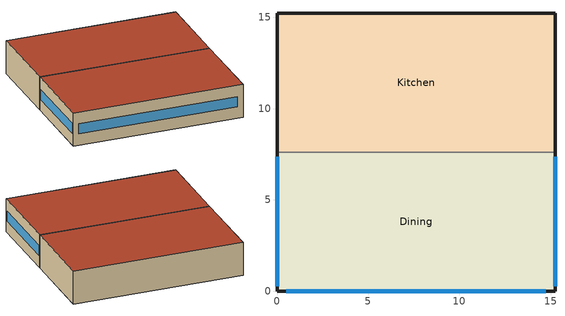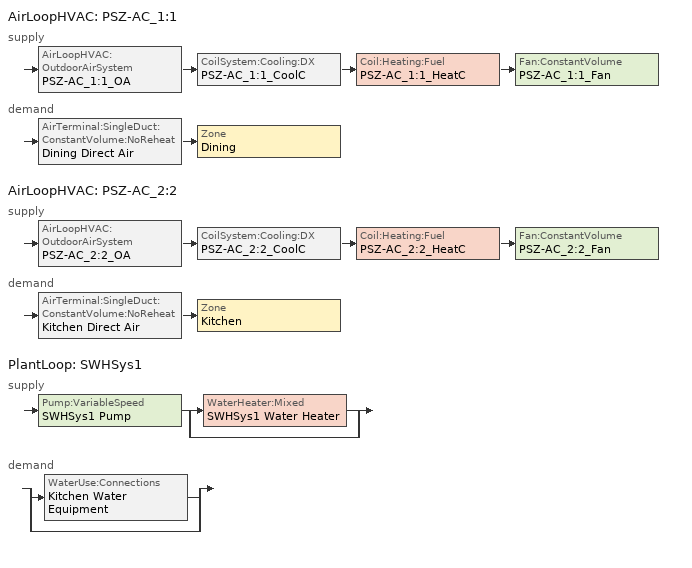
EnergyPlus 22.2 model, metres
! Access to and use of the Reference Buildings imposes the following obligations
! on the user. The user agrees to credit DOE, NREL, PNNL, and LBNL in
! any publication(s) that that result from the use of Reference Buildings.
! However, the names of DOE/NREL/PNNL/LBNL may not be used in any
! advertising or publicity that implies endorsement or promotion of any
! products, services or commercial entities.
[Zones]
Dining
 floor ground (ext-slab): 15.24,7.62 15.24,0 0,0 0,7.62 z0
 wall outside (Mass Non-res Ext Wall): 0,7.62 0,0 15.24,0 15.24,7.62 z0:3.05
 wall to Kitchen (int-walls): 15.24,7.62 0,7.62 z0:3.05
 window (Window Non-res Fixed): 15.24,0.25 15.24,7.37 / 0.51,0 14.73,0 / 0,7.37 0,0.25 z1.07:1.98
 roof outside (IEAD Non-res Roof): 0,7.62 0,0 15.24,0 15.24,7.62 z3.05
Kitchen
 floor ground (ext-slab): 15.24,15.24 15.24,7.62 0,7.62 0,15.24 z0
 wall outside (Mass Non-res Ext Wall): 15.24,7.62 15.24,15.24 0,15.24 0,7.62 z0:3.05
 roof outside (IEAD Non-res Roof): 0,15.24 0,7.62 15.24,7.62 15.24,15.24 z3.05
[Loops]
AirLoopHVAC 'PSZ-AC_1:1'
 supply: AirLoopHVAC:OutdoorAirSystem 'PSZ-AC_1:1_OA' > CoilSystem:Cooling:DX 'PSZ-AC_1:1_CoolC' > Coil:Heating:Fuel 'PSZ-AC_1:1_HeatC' > Fan:ConstantVolume 'PSZ-AC_1:1_Fan'
 demand: AirTerminal:SingleDuct:ConstantVolume:NoReheat 'Dining Direct Air' > Zone 'Dining'
AirLoopHVAC 'PSZ-AC_2:2'
 supply: AirLoopHVAC:OutdoorAirSystem 'PSZ-AC_2:2_OA' > CoilSystem:Cooling:DX 'PSZ-AC_2:2_CoolC' > Coil:Heating:Fuel 'PSZ-AC_2:2_HeatC' > Fan:ConstantVolume 'PSZ-AC_2:2_Fan'
 demand: AirTerminal:SingleDuct:ConstantVolume:NoReheat 'Kitchen Direct Air' > Zone 'Kitchen'
PlantLoop 'SWHSys1'
 supply: Pump:VariableSpeed 'SWHSys1 Pump' > split
  | WaterHeater:Mixed 'SWHSys1 Water Heater'
  | bypass
 demand: split
  | WaterUse:Connections 'Kitchen Water Equipment'
  | bypass
[Building]
Ref Bldg Quick Service Restaurant Pre1980_v1.3_5.0: North Axis {deg}=0; Terrain=City; Loads Convergence Tolerance Value {W}=0.04; Temperature Convergence Tolerance Value {deltaC}=0.2; Solar Distribution=FullInteriorAndExterior; Maximum Number of Warmup Days=25; Minimum Number of Warmup Days=6
[Site:Location]
USA AZ-PHOENIX: Latitude {deg}=33.42; Longitude {deg}=-112.02; Time Zone {hr}=-7; Elevation {m}=339
[SizingPeriod:DesignDay] Day of Month=21; Humidity Condition Type=Wetbulb; Barometric Pressure {Pa}=97318; Rain Indicator=No; Snow Indicator=No; Daylight Saving Time Indicator=No; Solar Model Indicator=ASHRAEClearSky
Name | Month | Day Type | Maximum Dry-Bulb Temperature {C} | Daily Dry-Bulb Temperature Range {deltaC} | Wetbulb or DewPoint at Maximum Dry-Bulb {C} | Wind Speed {m/s} | Wind Direction {deg} | Sky Clearness
PHOENIX Ann Htg 99.6% Condns DB | 12 | WinterDesignDay | 2.9 | 0 | 2.9 | 2 | 120 | 0
PHOENIX Ann Clg .4% Condns WB=>MDB | 7 | SummerDesignDay | 36 | 12.3 | 24.5 | 4.1 | 270 | 1
[Site:WaterMainsTemperature]
Calculation Method=CORRELATION; Annual Average Outdoor Air Temperature {C}=22.47; Maximum Difference In Monthly Average Outdoor Air Temperatures {deltaC}=21.9
[Site:GroundTemperature:BuildingSurface]
19.266, 19.196, 20.396, 21.375, 21.525, 21.18, 21.067, 21.286, 21.442, 21.586, 20.307, 19.387
[Construction]
Mass Non-res Ext Wall: 1IN Stucco, 8IN Concrete HW, Mass NonRes Wall Insulation, 1/2IN Gypsum
IEAD Non-res Roof: Roof Membrane, IEAD NonRes Roof Insulation, Metal Decking
ext-slab: HW CONCRETE
int-walls: 1/2IN Gypsum, 1/2IN Gypsum
Window Non-res Fixed: NonRes Fixed Assembly Window
InteriorFurnishings: Std Wood 6inch
[Material] Thermal Absorptance=0.9
Name | Roughness | Thickness {m} | Conductivity {W/m-K} | Density {kg/m3} | Specific Heat {J/kg-K} | Solar Absorptance | Visible Absorptance
Mass NonRes Wall Insulation | MediumRough | 0.0169094 | 0.049 | 265 | 836.8 | 0.7 | 0.7
IEAD NonRes Roof Insulation | MediumRough | 0.0739805 | 0.049 | 265 | 836.8 | 0.7 | 0.7
Std Wood 6inch | MediumSmooth | 0.15 | 0.12 | 540 | 1210 | 0.7 | 0.7
1/2IN Gypsum | Smooth | 0.0127 | 0.16 | 784.9 | 830 | 0.92 | 0.92
1IN Stucco | Smooth | 0.0253 | 0.6918 | 1858 | 837 | 0.92 | 0.92
8IN CONCRETE HW | Rough | 0.2032 | 1.311 | 2240 | 836.8 | 0.7 | 0.7
HW CONCRETE | Rough | 0.1016 | 1.311 | 2240 | 836.8 | 0.7 | 0.7
Roof Membrane | VeryRough | 0.0095 | 0.16 | 1121.29 | 1460 | 0.7 | 0.7
Metal Decking | MediumSmooth | 0.0015 | 45.006 | 7680 | 418.4 | 0.7 | 0.3
[WindowMaterial:SimpleGlazingSystem]
NonRes Fixed Assembly Window: U-Factor {W/m2-K}=6.92716; Solar Heat Gain Coefficient=0.54
[Zone] Type=1; Multiplier=1; Floor Area {m2}=autocalculate; Part of Total Floor Area=Yes
Dining; Kitchen
[People] Number of People Schedule=BLDG_OCC_SCH; Fraction Radiant=0.3; Sensible Heat Fraction=AUTOCALCULATE; Activity Level Schedule=ACTIVITY_SCH; Enable ASHRAE 55 Comfort Warnings=No; Mean Radiant Temperature Calculation Type=ZoneAveraged; Work Efficiency Schedule=WORK_EFF_SCH; Clothing Insulation Calculation Method=ClothingInsulationSchedule; Clothing Insulation Schedule=CLOTHING_SCH; Air Velocity Schedule=AIR_VELO_SCH; Thermal Comfort Model 1 Type=FANGER
Name | Zone or ZoneList or Space or SpaceList | Number of People Calculation Method | Floor Area per Person {m2/person} | Number of People
Dining People | Dining | Area/Person | 1.39
Kitchen People | Kitchen | People |  | 6.25
[Lights] Schedule=BLDG_LIGHT_SCH; Design Level Calculation Method=Watts/Area; Return Air Fraction=0; Fraction Radiant=0.7; Fraction Visible=0.2; Fraction Replaceable=1; Return Air Fraction Calculated from Plenum Temperature=No
Name | Zone or ZoneList or Space or SpaceList | Watts per Zone Floor Area {W/m2}
Dining_Lights | Dining | 39.81
Kitchen_Lights | Kitchen | 24.1
[ElectricEquipment] Design Level Calculation Method=EquipmentLevel
Name | Zone or ZoneList or Space or SpaceList | Schedule | Design Level {W} | Fraction Latent | Fraction Radiant | Fraction Lost
Dining_MiscElec_Equip | Dining | BLDG_EQUIP_SCH | 15000 | 0.25 | 0.3 | 0
Kitchen_MiscElec_Equip | Kitchen | BLDG_EQUIP_SCH | 35000 | 0.25 | 0.3 | 0.3
Kitchen_ExhFan_Equip | Kitchen | Kitchen_Exhaust_SCH | 577 | 0 | 0 | 1
[GasEquipment]
Kitchen_MiscGas_Equip: Zone or ZoneList or Space or SpaceList=Kitchen; Schedule=GAS_EQUIP_SCH; Design Level Calculation Method=EquipmentLevel; Design Level {W}=150055; Fraction Latent=0.1; Fraction Radiant=0.2; Fraction Lost=0.7
[Exterior:Lights]
Exterior Facade Lighting: Schedule=ALWAYS_ON; Design Level {W}=2963; Control Option=AstronomicalClock
[ZoneInfiltration:DesignFlowRate] Schedule=INFIL_HALF_ON_SCH; Design Flow Rate Calculation Method=Flow/ExteriorArea; Flow Rate per Exterior Surface Area {m3/s-m2}=0.001133; Constant Term Coefficient=1; Temperature Term Coefficient=0; Velocity Term Coefficient=0; Velocity Squared Term Coefficient=0
Name | Zone or ZoneList or Space or SpaceList
Dining_Infiltration | Dining
Kitchen_Infiltration | Kitchen
[InternalMass] Construction=InteriorFurnishings; Surface Area {m2}=232.343
Name | Zone or ZoneList
Dining Internal Mass | Dining
Kitchen Internal Mass | Kitchen
[ZoneMixing]
Kitchen Exhaust Fanmixing_0: Zone or Space=Kitchen; Schedule=HVACOperationSchd; Design Flow Rate Calculation Method=Flow/Zone; Design Flow Rate {m3/s}=0.834532; Source Zone or Space=Dining; Delta Temperature {deltaC}=0
[Fan:ConstantVolume] Availability Schedule=HVACOperationSchd; Pressure Rise {Pa}=622; Maximum Flow Rate {m3/s}=AUTOSIZE; Motor In Airstream Fraction=1
Name | Fan Total Efficiency | Motor Efficiency
PSZ-AC_1:1_Fan | 0.56875 | 0.875
PSZ-AC_2:2_Fan | 0.546 | 0.84
[Fan:ZoneExhaust] Availability Schedule=HVACOperationSchd; Fan Total Efficiency=1; Pressure Rise {Pa}=1.0e-006
Name | Maximum Flow Rate {m3/s}
Dining Exhaust Fan | 0.834532
Kitchen Exhaust Fan | 0.722468
[Coil:Heating:Fuel] Availability Schedule=ALWAYS_ON; Fuel Type=NaturalGas; Burner Efficiency=0.78; Nominal Capacity {W}=AUTOSIZE
PSZ-AC_1:1_HeatC; PSZ-AC_2:2_HeatC
[Coil:Cooling:DX:TwoSpeed]
PSZ-AC_1:1_CoolC DXCoil: Availability Schedule=ALWAYS_ON; High Speed Gross Rated Total Cooling Capacity {W}=AUTOSIZE; High Speed Rated Sensible Heat Ratio=AUTOSIZE; High Speed Gross Rated Cooling COP {W/W}=3.30033; High Speed Rated Air Flow Rate {m3/s}=AUTOSIZE; Total Cooling Capacity Function of Temperature Curve=Measured_CoolCStandard10Ton_CapFT; Total Cooling Capacity Function of Flow Fraction Curve=Measured_CoolCStandard10Ton_CapFF; Energy Input Ratio Function of Temperature Curve=Measured_CoolCStandard10Ton_EIRFT; Energy Input Ratio Function of Flow Fraction Curve=Measured_CoolCStandard10Ton_EIRFFF; Part Load Fraction Correlation Curve=No_PLR_Degredation; Low Speed Gross Rated Total Cooling Capacity {W}=AUTOSIZE; Low Speed Gross Rated Sensible Heat Ratio=AUTOSIZE; Low Speed Gross Rated Cooling COP {W/W}=3.34947; Low Speed Rated Air Flow Rate {m3/s}=AUTOSIZE; Low Speed Total Cooling Capacity Function of Temperature Curve=Measured_LowSpeedCoolCapLSFT; Low Speed Energy Input Ratio Function of Temperature Curve=Measured_LowSpeedCoolEIRLSFT
[Coil:Cooling:DX:SingleSpeed]
PSZ-AC_2:2_CoolC DXCoil: Availability Schedule=ALWAYS_ON; Gross Rated Total Cooling Capacity {W}=AUTOSIZE; Gross Rated Sensible Heat Ratio=AUTOSIZE; Gross Rated Cooling COP {W/W}=3.50016; Rated Air Flow Rate {m3/s}=AUTOSIZE; Total Cooling Capacity Function of Temperature Curve=Cool-Cap-fT; Total Cooling Capacity Function of Flow Fraction Curve=ConstantCubic; Energy Input Ratio Function of Temperature Curve=Cool-EIR-fT; Energy Input Ratio Function of Flow Fraction Curve=ConstantCubic; Part Load Fraction Correlation Curve=Cool-PLF-fPLR
[Zone equipment]
Dining: Dining Exhaust Fan, Dining Direct Air
Kitchen: Kitchen Exhaust Fan, Kitchen Direct Air
[Sizing:Zone] Zone Cooling Design Supply Air Temperature Input Method=SupplyAirTemperature; Zone Cooling Design Supply Air Temperature {C}=14; Zone Heating Design Supply Air Temperature Input Method=SupplyAirTemperature; Zone Heating Design Supply Air Temperature {C}=40; Zone Cooling Design Supply Air Humidity Ratio {kgWater/kgDryAir}=0.0085; Zone Heating Design Supply Air Humidity Ratio {kgWater/kgDryAir}=0.008; Cooling Design Air Flow Method=DesignDay; Heating Design Air Flow Method=DesignDay; Account for Dedicated Outdoor Air System=No; Dedicated Outdoor Air System Control Strategy=NeutralSupplyAir; Dedicated Outdoor Air Low Setpoint Temperature for Design {C}=autosize; Dedicated Outdoor Air High Setpoint Temperature for Design {C}=autosize; Zone Load Sizing Method=Sensible Load Only No Latent Load; Zone Latent Cooling Design Supply Air Humidity Ratio Input Method=HumidityRatioDifference; Zone Cooling Design Supply Air Humidity Ratio Difference {kgWater/kgDryAir}=0.005; Zone Latent Heating Design Supply Air Humidity Ratio Input Method=HumidityRatioDifference; Zone Humidification Design Supply Air Humidity Ratio Difference {kgWater/kgDryAir}=0.005
Name | Design Specification Outdoor Air Object
Dining | SZ DSOA Dining
Kitchen | SZ DSOA Kitchen
[DesignSpecification:OutdoorAir]
Name | Outdoor Air Method | Outdoor Air Flow per Person {m3/s-person} | Outdoor Air Flow per Zone {m3/s}
SZ DSOA Dining | Flow/Person | 0.01
SZ DSOA Kitchen | Flow/Zone |  | 0.722468
[ZoneControl:Thermostat] Control Type Schedule=Dual Zone Control Type Sched
Name | Zone or ZoneList | Control 1
Dining Thermostat | Dining | Dining DualSPSched
Kitchen Thermostat | Kitchen | Kitchen DualSPSched
[ThermostatSetpoint:DualSetpoint]
Name | Heating Setpoint Temperature Schedule | Cooling Setpoint Temperature Schedule
Dining DualSPSched | HTGSETP_SCH | CLGSETP_SCH
Kitchen DualSPSched | HTGSETP_KITCHEN_SCH | CLGSETP_KITCHEN_SCH
[SetpointManager:SingleZone:Reheat] Control Variable=Temperature; Minimum Supply Air Temperature {C}=10; Maximum Supply Air Temperature {C}=50
Name | Control Zone | Setpoint Node or NodeList
SupAirTemp MngrDining | Dining | PSZ-AC_1:1 Supply Equipment Outlet Node
SupAirTemp MngrKitchen | Kitchen | PSZ-AC_2:2 Supply Equipment Outlet Node
[Sizing:System] Type of Load to Size On=Sensible; Design Outdoor Air Flow Rate {m3/s}=AUTOSIZE; Central Heating Maximum System Air Flow Ratio=1; Preheat Design Temperature {C}=7; Preheat Design Humidity Ratio {kgWater/kgDryAir}=0.008; Precool Design Temperature {C}=12.8; Precool Design Humidity Ratio {kgWater/kgDryAir}=0.008; Central Cooling Design Supply Air Temperature {C}=12.8; Central Heating Design Supply Air Temperature {C}=40; Type of Zone Sum to Use=NonCoincident; Central Cooling Design Supply Air Humidity Ratio {kgWater/kgDryAir}=0.0085; Central Heating Design Supply Air Humidity Ratio {kgWater/kgDryAir}=0.008; Cooling Supply Air Flow Rate Method=DesignDay; Cooling Supply Air Flow Rate {m3/s}=0; Heating Supply Air Flow Rate Method=DesignDay; Heating Supply Air Flow Rate {m3/s}=0; System Outdoor Air Method=ZoneSum; Zone Maximum Outdoor Air Fraction=1; Cooling Design Capacity Method=CoolingDesignCapacity; Cooling Design Capacity {W}=autosize; Heating Design Capacity Method=HeatingDesignCapacity; Heating Design Capacity {W}=autosize; Central Cooling Capacity Control Method=OnOff
Name | 100% Outdoor Air in Cooling | 100% Outdoor Air in Heating
PSZ-AC_1:1 | No | No
PSZ-AC_2:2 | YES | YES
[Controller:OutdoorAir] Minimum Outdoor Air Flow Rate {m3/s}=AUTOSIZE; Maximum Outdoor Air Flow Rate {m3/s}=AUTOSIZE; Economizer Control Action Type=ModulateFlow; Economizer Maximum Limit Dry-Bulb Temperature {C}=28; Economizer Maximum Limit Enthalpy {J/kg}=64000; Economizer Minimum Limit Dry-Bulb Temperature {C}=-100; Lockout Type=NoLockout; Minimum Limit Type=FixedMinimum; Minimum Outdoor Air Schedule=MinOA_Sched
Name | Economizer Control Type
PSZ-AC_1:1_OA_Controller | DifferentialDryBulb
PSZ-AC_2:2_OA_Controller | NoEconomizer
[AirLoopHVAC] Design Supply Air Flow Rate {m3/s}=AUTOSIZE
PSZ-AC_1:1; PSZ-AC_2:2
[CoilSystem:Cooling:DX] Availability Schedule=ALWAYS_ON
Name | Cooling Coil
PSZ-AC_1:1_CoolC | PSZ-AC_1:1_CoolC DXCoil
PSZ-AC_2:2_CoolC | PSZ-AC_2:2_CoolC DXCoil
[AirTerminal:SingleDuct:ConstantVolume:NoReheat] Availability Schedule=ALWAYS_ON; Maximum Air Flow Rate {m3/s}=AUTOSIZE
Dining Direct Air; Kitchen Direct Air
[AvailabilityManager:NightCycle] Applicability Schedule=ALWAYS_ON; Fan Schedule=HVACOperationSchd; Control Type=CycleOnAny; Thermostat Tolerance {deltaC}=1; Cycling Run Time Control Type=FixedRunTime; Cycling Run Time {s}=1800
PSZ-AC_1:1 Availability Manager; PSZ-AC_2:2 Availability Manager
[SetpointManager:MixedAir] Control Variable=Temperature
Name | Setpoint Node or NodeList
PSZ-AC_1:1_CoolC SAT Manager | PSZ-AC_1:1_CoolC-PSZ-AC_1:1_HeatCNode
PSZ-AC_1:1_HeatC MixedAir Manager | PSZ-AC_1:1_HeatC-PSZ-AC_1:1_FanNode
PSZ-AC_1:1_OAMixed Air Temp Manager | PSZ-AC_1:1_OA-PSZ-AC_1:1_CoolCNode
PSZ-AC_2:2_CoolC SAT Manager | PSZ-AC_2:2_CoolC-PSZ-AC_2:2_HeatCNode
PSZ-AC_2:2_HeatC MixedAir Manager | PSZ-AC_2:2_HeatC-PSZ-AC_2:2_FanNode
PSZ-AC_2:2_OAMixed Air Temp Manager | PSZ-AC_2:2_OA-PSZ-AC_2:2_CoolCNode
[Refrigeration:Case] Availability Schedule=ALWAYS_ON; Zone=Kitchen; Rated Ambient Temperature {C}=23.88; Rated Ambient Relative Humidity {percent}=55; Latent Case Credit Curve Type=CaseTemperatureMethod; Standard Case Lighting Power per Unit Length {W/m}=33; Case Lighting Schedule=BLDG_LIGHT_SCH; Fraction of Lighting Energy to Case=1; Case Anti-Sweat Heater Power per Unit Length {W/m}=0; Minimum Anti-Sweat Heater Power per Unit Length {W/m}=0; Anti-Sweat Heater Control Type=None; Humidity at Zero Anti-Sweat Heater Energy {percent}=0; Case Height {m}=0; Defrost Energy Correction Curve Type=None
Name | Rated Total Cooling Capacity per Unit Length {W/m} | Rated Latent Heat Ratio | Rated Runtime Fraction | Case Length {m} | Case Operating Temperature {C} | Latent Case Credit Curve | Standard Case Fan Power per Unit Length {W/m} | Operating Case Fan Power per Unit Length {W/m} | Fraction of Anti-Sweat Heater Energy to Case | Case Defrost Power per Unit Length {W/m} | Case Defrost Type | Case Defrost Schedule | Case Defrost Drip-Down Schedule | Under Case HVAC Return Air Fraction | Refrigerated Case Restocking Schedule | Case Credit Fraction Schedule
Kitchen_Case:1_WALKINFREEZER | 688 | 0.1 | 0.4 | 2.44 | -23 | Kitchen_Case:1_WALKINFREEZERSingleShelfHorizontal_LatentEnergyMult | 74 | 74 | 0 | 1291.7 | Electric | Kitchen_Case:1_WALKINFREEZER_CaseDefrost2aDaySched | Kitchen_Case:1_WALKINFREEZER_CaseDripDown2aDaySched | 0 | Kitchen_Case:1_WALKINFREEZER_WalkInStockingSched | Kitchen_Case:1_WALKINFREEZER_CaseCreditReduxSched
Kitchen_Case:2_SELFCONTAINEDDISPLAYCASE | 734 | 0.08 | 0.85 | 3.05 | 2 | Kitchen_Case:2_SELFCONTAINEDDISPLAYCASEMultiShelfVertical_LatentEnergyMult | 66 | 66 | 0.2 | 0 | None |  |  | 0.05 | Kitchen_Case:2_SELFCONTAINEDDISPLAYCASE_CaseStockingSched
[Refrigeration:CompressorRack] Heat Rejection Location=OUTDOORS; Design Condenser Fan Power {W}=330; Condenser Type=AIRCOOLED
Name | Design Compressor Rack COP {W/W} | Compressor Rack COP Function of Temperature Curve | Condenser Fan Power Function of Temperature Curve | Refrigeration Case Name or WalkIn Name or CaseAndWalkInList
RACK1 | 1.5 | RACK1_RackCOPfTCurve | RACK1_RackCondFanCurve2 | Kitchen_Case:1_WALKINFREEZER
RACK2 | 3 | RACK2_RackCOPfTCurve |  | Kitchen_Case:2_SELFCONTAINEDDISPLAYCASE
[WaterHeater:Mixed]
SWHSys1 Water Heater: Tank Volume {m3}=0.2; Setpoint Temperature Schedule=SWHSys1 Water Heater Setpoint Temperature Schedule Name; Deadband Temperature Difference {deltaC}=2; Maximum Temperature Limit {C}=82.2222; Heater Control Type=Cycle; Heater Maximum Capacity {W}=845000; Heater Fuel Type=NATURALGAS; Heater Thermal Efficiency=0.8; Off Cycle Parasitic Fuel Consumption Rate {W}=20; Off Cycle Parasitic Fuel Type=NATURALGAS; Off Cycle Parasitic Heat Fraction to Tank=0.8; On Cycle Parasitic Fuel Type=NATURALGAS; Ambient Temperature Indicator=SCHEDULE; Ambient Temperature Schedule=SWHSys1 Water Heater Ambient Temperature Schedule Name; Off Cycle Loss Coefficient to Ambient Temperature {W/K}=6; On Cycle Loss Coefficient to Ambient Temperature {W/K}=6; Use Side Effectiveness=1; Source Side Effectiveness=1; Use Side Design Flow Rate {m3/s}=AUTOSIZE; Source Side Design Flow Rate {m3/s}=AUTOSIZE; Indirect Water Heating Recovery Time {hr}=1.5
[WaterUse:Equipment]
Kitchen Water Equipment: Peak Flow Rate {m3/s}=4.21e-05; Flow Rate Fraction Schedule=BLDG_SWH_SCH; Target Temperature Schedule=Kitchen Water Equipment Temp Sched; Hot Water Supply Temperature Schedule=Kitchen Water Equipment Hot Supply Temp Sched; Zone=Kitchen; Sensible Fraction Schedule=Kitchen Water Equipment Sensible fract sched; Latent Fraction Schedule=Kitchen Water Equipment Latent fract sched
[PlantEquipmentList]
SWHSys1 Equipment List: SWHSys1 Water Heater
[Pump:VariableSpeed]
SWHSys1 Pump: Design Maximum Flow Rate {m3/s}=AUTOSIZE; Design Pump Head {Pa}=0.1; Design Power Consumption {W}=AUTOSIZE; Motor Efficiency=1; Fraction of Motor Inefficiencies to Fluid Stream=0; Coefficient 1 of the Part Load Performance Curve=0; Coefficient 2 of the Part Load Performance Curve=1; Coefficient 3 of the Part Load Performance Curve=0; Coefficient 4 of the Part Load Performance Curve=0; Design Minimum Flow Rate {m3/s}=0; Pump Control Type=Intermittent
[Sizing:Plant]
SWHSys1: Loop Type=Heating; Design Loop Exit Temperature {C}=60; Loop Design Temperature Difference {deltaC}=5
[SetpointManager:Scheduled]
SWHSys1 Loop Setpoint Manager: Control Variable=Temperature; Schedule=SWHSys1-Loop-Temp-Schedule; Setpoint Node or NodeList=SWHSys1 Supply Outlet Node
[PlantEquipmentOperationSchemes]
SWHSys1 Loop Operation Scheme List: Control Scheme 1=SWHSys1 Operation Scheme; Control Scheme 1 Schedule=PlantOnSched
[PlantEquipmentOperation:HeatingLoad]
SWHSys1 Operation Scheme: Load Range 1 Lower Limit {W}=0; Load Range 1 Upper Limit {W}=1000000000000000; Range 1 Equipment List=SWHSys1 Equipment List
[PlantLoop]
SWHSys1: Fluid Type=Water; Plant Equipment Operation Scheme=SWHSys1 Loop Operation Scheme List; Maximum Loop Temperature {C}=60; Minimum Loop Temperature {C}=10; Maximum Loop Flow Rate {m3/s}=AUTOSIZE; Minimum Loop Flow Rate {m3/s}=0; Plant Loop Volume {m3}=AUTOSIZE; Load Distribution Scheme=Optimal
[WaterUse:Connections]
Kitchen Water Equipment: Water Use Equipment 1=Kitchen Water Equipment
[UtilityCost:Tariff]
Name | Output Meter | Conversion Factor Choice | Season Schedule | Demand Window Length | Monthly Charge or Variable | Group
ArizonaPubServ_E-32_GeneralService | Electricity:Facility | kWh | ArizonaPubSeasonSched | QuarterHour | 12.5 | Comm Elect
AZ_EIAMonthlyRateGas | NaturalGas:Facility | MCF |  |  | 0 | Comm Gas
[UtilityCost:Charge:Block] Tariff=ArizonaPubServ_E-32_GeneralService
Name | Utility Cost Charge Block | Source Variable | Season | Category Variable | Remaining Into Variable | Block Size 1 Value or Variable | Block 1 Cost per Unit Value or Variable | Block Size Multiplier Value or Variable | Block Size 2 Value or Variable | Block 2 Cost per Unit Value or Variable
 | SummerBaseEnergycharge | TotalEnergy | Summer | EnergyCharges | Post25005kwhSummer | 2500 | 0.102
 | SummerBaseEnergycharge2 | Post25005kwhSummer | Summer | EnergyCharges | Postnext100kwhperkw | 100 | 0.102 | TotalDemand
 | SummerBaseEnergycharge3 | Postnext100kwhperkw | Summer | EnergyCharges |  | 42000 | 0.0699 |  | remaining | 0.044
 | WinterBaseEnergycharge | TotalEnergy | Winter | EnergyCharges | Post25005kwhSummer | 2500 | 0.0919
 | WinterBaseEnergycharge2 | Post25005kwhSummer | Winter | EnergyCharges | Postnext100kwhperkw | 100 | 0.0919 | TotalDemand
 | WinterBaseEnergycharge3 | Postnext100kwhperkw | Winter | EnergyCharges |  | 42000 | 0.0628 |  | remaining | 0.0394
 | WinterDemandcharge | TotalDemand | Winter | DemandCharges |  | 5 | 0 |  | remaining | 1.55
 | SummerDemandcharge | TotalDemand | Summer | DemandCharges |  | 5 | 0 |  | remaining | 1.7
[UtilityCost:Qualify]
Utility Cost Qualify=MaxDemand300kw; Tariff=ArizonaPubServ_E-32_GeneralService; Variable=TotalDemand; Qualify Type=Maximum; Threshold Value or Variable=3000; Season=Annual; Threshold Test=Count; Number of Months=1
[UtilityCost:Charge:Simple] Season=Annual
Name | Utility Cost Charge Simple | Tariff | Source Variable | Category Variable | Cost per Unit Value or Variable
 | TaxofSevenPtSixPercent | ArizonaPubServ_E-32_GeneralService | SubTotal | Taxes | 0.076
 | MonthlyRateGasCharge | AZ_EIAMonthlyRateGas | totalEnergy | EnergyCharges | AZ_MonthlyGasRates
 | TaxofSevenPtSixPercent | AZ_EIAMonthlyRateGas | SubTotal | Taxes | 0.076
[UtilityCost:Variable]
AZ_MonthlyGasRates: Tariff=AZ_EIAMonthlyRateGas; Variable Type=Currency; January Value=8.19; February Value=7.02; March Value=8.51; April Value=8.69; May Value=8.78; June Value=8.22; July Value=8.82; August Value=9; September Value=9.01; October Value=9.08; November Value=8.24; December Value=8.12
[Schedule:Compact]
ALWAYS_ON; PlantOnSched: Through: 12/31, For: AllDays, Until: 24:00, 1
ACTIVITY_SCH: Through: 12/31, For: AllDays, Until: 24:00, 120
AIR_VELO_SCH; Kitchen Water Equipment Sensible fract sched: Through: 12/31, For: AllDays, Until: 24:00, 0.2
BLDG_EQUIP_SCH: Through: 12/31, For: Weekday, Until: 06:00, 0.1, Until: 08:00, 0.35, Until: 10:00, 0.25, Until: 14:00, 0.35, Until: 17:00, 0.25, Until: 20:00, 0.35, Until: 24:00, 0.25, For: Saturday, Until: 06:00, 0.1, Until: 08:00, 0.35, Until: 10:00, 0.25, Until: 14:00, 0.35, Until: 17:00, 0.25, Until: 20:00, 0.35, Until: 24:00, 0.25, For: SummerDesignDay, Until: 24:00, 0.35, For: WinterDesignDay, Until: 24:00, 0, For: Sunday Holidays AllOtherDays, Until: 06:00, 0.1, Until: 08:00, 0.35, Until: 10:00, 0.25, Until: 14:00, 0.35, Until: 17:00, 0.25, Until: 20:00, 0.35, Until: 24:00, 0.25
BLDG_LIGHT_SCH: Through: 12/31, For: SummerDesignDay, Until: 24:00, 1, For: WinterDesignDay, Until: 24:00, 0, For: Weekday Saturday Sunday Holidays AllOtherDays, Until: 01:00, 0.45, Until: 05:00, 0.15, Until: 06:00, 0.45, Until: 24:00, 0.9
BLDG_OCC_SCH: Through: 12/31, For: Weekdays, Until: 01:00, 0.05, Until: 05:00, 0, Until: 06:00, 0.05, Until: 07:00, 0.1, Until: 09:00, 0.4, Until: 10:00, 0.3, Until: 11:00, 0.2, Until: 12:00, 0.5, Until: 13:00, 0.8, Until: 14:00, 0.7, Until: 15:00, 0.4, Until: 16:00, 0.2, Until: 17:00, 0.25, Until: 18:00, 0.5, Until: 21:00, 0.55, Until: 22:00, 0.5, Until: 23:00, 0.35, Until: 24:00, 0.2, For: SummerDesignDay, Until: 24:00, 1, For: WinterDesignDay, Until: 24:00, 0, For: Saturday Sunday Holidays AllOtherDays, Until: 01:00, 0.05, Until: 05:00, 0, Until: 07:00, 0.05, Until: 10:00, 0.3, Until: 11:00, 0.2, Until: 12:00, 0.45, Until: 13:00, 0.6, Until:14:00, 0.5, Until: 15:00, 0.35, Until: 18:00, 0.3, Until: 21:00, 0.55, Until: 22:00, 0.5, Until: 23:00, 0.35, Until: 24:00, 0.2
GAS_EQUIP_SCH: Through: 12/31, For: SummerDesignDay, Until: 24:00, 0.25, For: WinterDesignDay, Until: 24:00, 0, For: AllOtherDays, Until: 05:00, 0.02, Until: 06:00, 0.03, Until: 07:00, 0.09, Until: 08:00, 0.14, Until: 10:00, 0.1, Until: 11:00, 0.22, Until: 12:00, 0.27, Until: 13:00, 0.24, Until: 14:00, 0.21, Until: 15:00, 0.14, Until:16:00, 0.13, Until:17:00, 0.15, Until: 20:00, 0.17, Until: 21:00, 0.15, Until: 22:00, 0.14, Until: 23:00, 0.12, Until: 24:00, 0.02
INFIL_HALF_ON_SCH: Through: 12/31, For: Weekdays SummerDesignDay, Until: 05:00, 1, Until: 24:00, 0.5, For: Saturday WinterDesignDay, Until: 05:00, 1, Until: 24:00, 0.5, For: Sunday Holidays AllOtherDays, Until: 05:00, 1, Until: 24:00, 0.5
Kitchen_Exhaust_SCH; HVACOperationSchd; MinOA_Sched: Through: 12/31, For: AllDays, Until: 01:00, 1, Until: 05:00, 0, Until: 24:00, 1
WORK_EFF_SCH: Through: 12/31, For: AllDays, Until: 24:00, 0
CLOTHING_SCH: Through: 04/30, For: AllDays, Until: 24:00, 1, Through: 09/30, For: AllDays, Until: 24:00, 0.5, Through: 12/31, For: AllDays, Until: 24:00, 1
Dual Zone Control Type Sched: Through: 12/31, For: AllDays, Until: 24:00, 4
CLGSETP_KITCHEN_SCH: Through: 12/31, For: WinterDesignDay, Until: 24:00, 30, For: AllOtherDays, Until: 01:00, 26, Until: 05:00, 30, Until: 24:00, 26
HTGSETP_KITCHEN_SCH: Through: 12/31, For: SummerDesignDay, Until: 24:00, 15.6, For: WinterDesignDay, Until: 24:00, 19, For: AllOtherDays, Until: 01:00, 19, Until: 05:00, 15.6, Until: 24:00, 19
CLGSETP_SCH: Through: 12/31, For: WinterDesignDay, Until: 24:00, 30, For: AllOtherDays, Until: 01:00, 24, Until: 05:00, 30, Until: 24:00, 24
HTGSETP_SCH: Through: 12/31, For: SummerDesignDay, Until: 24:00, 15.6, For: WinterDesignDay, Until: 24:00, 21, For: AllOtherDays, Until: 01:00, 21, Until: 05:00, 15.6, Until: 24:00, 21
Kitchen_Case:1_WALKINFREEZER_CaseCreditReduxSched: Through: 12/31, For:AllDays, Interpolate:No, Until: 7:00, 0.2, Until: 21:00, 0.4, Until: 24:00, 0.2
Kitchen_Case:1_WALKINFREEZER_CaseDefrost2aDaySched: Through: 12/31, For:AllDays, Interpolate:Average, Until: 11:00, 0, Until: 11:20, 1, Until: 23:00, 0, Until: 23:20, 1, Until: 24:00, 0
Kitchen_Case:1_WALKINFREEZER_CaseDripDown2aDaySched: Through: 12/31, For:AllDays, Interpolate:Average, Until: 11:00, 0, Until: 11:30, 1, Until: 23:00, 0, Until: 23:30, 1, Until: 24:00, 0
Kitchen_Case:1_WALKINFREEZER_WalkInStockingSched: Through: 12/31, For: Tuesday Friday, Until: 4:00, 0, Until: 5:00, 725, Until: 6:00, 417, Until: 7:00, 290, Until: 24:00, 0, For: AllOtherDays, Until: 4:00, 0, Until: 5:00, 125, Until: 6:00, 117, Until: 7:00, 90, Until: 19:00, 0, Until: 20:00, 125, Until: 21:00, 117, Until: 22:00, 90, Until: 24:00, 0
Kitchen_Case:2_SELFCONTAINEDDISPLAYCASE_CaseStockingSched: Through: 12/31, For:AllDays, Until: 6:00, 0, Until: 7:00, 50, Until: 9:00, 70, Until: 10:00, 80, Until: 11:00, 70, Until: 13:00, 50, Until: 14:00, 80, Until: 15:00, 90, Until: 16:00, 80, Until: 24:00, 0
BLDG_SWH_SCH: Through: 12/31, For: Weekdays SummerDesignDay, Until: 01:00, 0.2, Until: 06:00, 0, Until: 07:00, 0.15, Until: 08:00, 0.6, Until: 09:00, 0.55, Until: 10:00, 0.45, Until: 11:00, 0.4, Until: 12:00, 0.45, Until: 13:00, 0.4, Until: 14:00, 0.35, Until: 17:00, 0.3, Until: 18:00, 0.4, Until: 19:00, 0.55, Until: 20:00, 0.6, Until: 21:00, 0.5, Until: 22:00, 0.55, Until: 23:00, 0.45, Until: 24:00, 0.25, For: Saturday WinterDesignDay, Until: 01:00, 0.2, Until: 06:00, 0, Until: 09:00, 0.15, Until: 10:00, 0.5, Until: 11:00, 0.45, Until: 13:00, 0.5, Until: 14:00, 0.45, Until: 16:00, 0.4, Until: 17:00, 0.35, Until: 18:00, 0.4, Until: 20:00, 0.55, Until: 21:00, 0.5, Until: 22:00, 0.55, Until: 23:00, 0.4, Until: 24:00, 0.3, For: Sunday Holidays AllOtherDays, Until: 01:00, 0.25, Until: 06:00, 0, Until: 10:00, 0.15, Until: 12:00, 0.5, Until: 14:00, 0.4, Until: 17:00, 0.3, Until: 18:00, 0.4, Until: 20:00, 0.5, Until: 21:00, 0.4, Until: 22:00, 0.5, Until: 23:00, 0.4, Until: 24:00, 0.2
Kitchen Water Equipment Hot Supply Temp Sched; Kitchen Water Equipment Temp Sched: Through: 12/31, For: AllDays, Until: 24:00, 49
Kitchen Water Equipment Latent fract sched: Through: 12/31, For: AllDays, Until: 24:00, 0.05
SWHSys1 Water Heater Ambient Temperature Schedule Name: Through: 12/31, For: AllDays, Until: 24:00, 22
SWHSys1 Water Heater Setpoint Temperature Schedule Name; SWHSys1-Loop-Temp-Schedule: Through: 12/31, For: AllDays, Until: 24:00, 60
ArizonaPubSeasonSched: Through: 5/31, For: AllDays, Until: 24:00, 1, Through: 10/31, For: AllDays, Until: 24:00, 3, Through: 12/31, For: AllDays, Until: 24:00, 1
[Curve:Quadratic]
Name | Coefficient1 Constant | Coefficient2 x | Coefficient3 x**2 | Minimum Value of x | Maximum Value of x | Minimum Curve Output | Maximum Curve Output
Cool-PLF-fPLR | 0.909496 | 0.0986477 | -0.00819488 | 0 | 1 | 0.7 | 1
Measured_CoolCStandard10Ton_CapFF | 0.7685 | 0.2315 | 0 | 0.776 | 1.197
Measured_CoolCStandard10Ton_EIRFFF | 1.192 | -0.1917 | 0 | 0.776 | 1.197
No_PLR_Degredation | 1 | 0 | 0 | 0 | 1
RACK1_RackCOPfTCurve | 1.7603 | -0.0377 | 0.0004 | 10 | 35
RACK1_RackCondFanCurve2 | 0 | 0.0286 | 0 | 0 | 35
RACK2_RackCOPfTCurve | 1 | 0 | 0 | 0 | 50
[Curve:Cubic]
Name | Coefficient1 Constant | Coefficient2 x | Coefficient3 x**2 | Coefficient4 x**3 | Minimum Value of x | Maximum Value of x
ConstantCubic | 1 | 0 | 0 | 0 | -100 | 100
Kitchen_Case:1_WALKINFREEZERSingleShelfHorizontal_LatentEnergyMult | 0.020376 | 0.00024378 | 1.14e-05 | 1.811e-07 | -35 | 20
Kitchen_Case:2_SELFCONTAINEDDISPLAYCASEMultiShelfVertical_LatentEnergyMult | 0.0265263 | 0.00107803 | -6.02558e-05 | 1.23732e-06 | -35 | 20
[Curve:Biquadratic]
Name | Coefficient1 Constant | Coefficient2 x | Coefficient3 x**2 | Coefficient4 y | Coefficient5 y**2 | Coefficient6 x*y | Minimum Value of x | Maximum Value of x | Minimum Value of y | Maximum Value of y
Cool-Cap-fT | 0.971212 | -0.0152755 | 0.00144345 | -0.00039321 | -6.8364e-06 | -0.000290596 | -100 | 100 | -100 | 100
Cool-EIR-fT | 0.286871 | 0.0239022 | -0.000810648 | 0.0134585 | 0.000338936 | -0.000487004 | -100 | 100 | -100 | 100
Measured_LowSpeedCoolCapLSFT | 0.4136 | 0.03105 | 0 | 0.006952 | -0.0002128 | 0 | 11.1 | 29.4 | 10 | 50.3
Measured_CoolCStandard10Ton_CapFT | 0.52357 | 0.03478 | 0 | -0.001915 | -0.00010838 | 0 | 11.1 | 29.4 | 10 | 50.3
Measured_LowSpeedCoolEIRLSFT | 1.1389 | -0.04518 | 0.0014298 | 0.006044 | 0.0006745 | -0.0012325 | 11.1 | 29.4 | 10 | 50.3
Measured_CoolCStandard10Ton_EIRFT | 0.9847 | -0.04285 | 0.0013562 | 0.009934 | 0.0006398 | -0.001169 | 11.1 | 29.4 | 10 | 50.3
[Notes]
DOE Commercial Reference Building
Quick Service Restaurant, pre-1980 construction
EnergyPlus Version 5.0
ASHRAE Standard 62-1999
Description:  Single story, Two zone building.
Form:         Area = 232 m2 (2,500 ft2); Number of Stories = 1; Shape = rectangle, Aspect ratio = 1.0
Envelope:     Envelope thermal properties vary with climate according to Briggs et al. (1987).
Opaque constructions: mass walls; built-up flat roof (insulation above deck); slab-on-grade floor
Windows: window-to-wall ratio = 14%
Infiltration = 1.5 cfm/ft2 above grade wall area at 0.3 in wc (75 Pa) adjusted to 0.016 in wc (4 Pa).
50% of full value when ventilation system on.
HVAC:         PSZ-AC, gas furnace
Economizer per 90.1-2004
Exhaust:      Kitchen exhaust 1557 L/s (3300 cfm), 54% of exhaust make-up air from dining
Kitchen exhaust fan modeled as exterior load to avoid getting double make-up air
Refrigeration: Walk-in cooler and walk-in freezer
Int. gains:   W/m2 (W/ft2)   lights            elec plug       gas plug
Detached Shading:               None
Daylight:                       None
Natural Ventilation:            None
Zonal Equipment:                None
Air Primary Loops:              PSZ-AC:1; PSZ-AC:2
Plant Loops:                    SHWSys1
System Equipment Autosize:      Yes
Purchased Cooling:              None
Purchased Heating:              None
Coils:                          Coil:Cooling:DX:SingleSpeed; Coil:Cooling:DX:TwoSpeed; Coil:Heating:Gas
Pumps:                          None
Boilers:                        None
Chillers:                       None
Reference citation for the Commercial Reference Buildings:
Deru, M.; Field, K.; Studer, D.; Benne, K.; Griffith, B.; Torcellini, P;
Halverson, M.; Winiarski, D.; Liu, B.; Rosenberg, M.; Huang, J.;
Yazdanian, M.; Crawley, D. (2010).
U.S. Department of Energy Commercial Reference Building Models of the National Building Stock.
Washington, DC: U.S. Department of Energy, Energy Efficiency and
Renewable Energy, Office of Building Technologies.
***GENERAL SIMULATION PARAMETERS***
Number of Zones: 2
***HOLIDAYS & DAYLIGHT SAVINGS***
